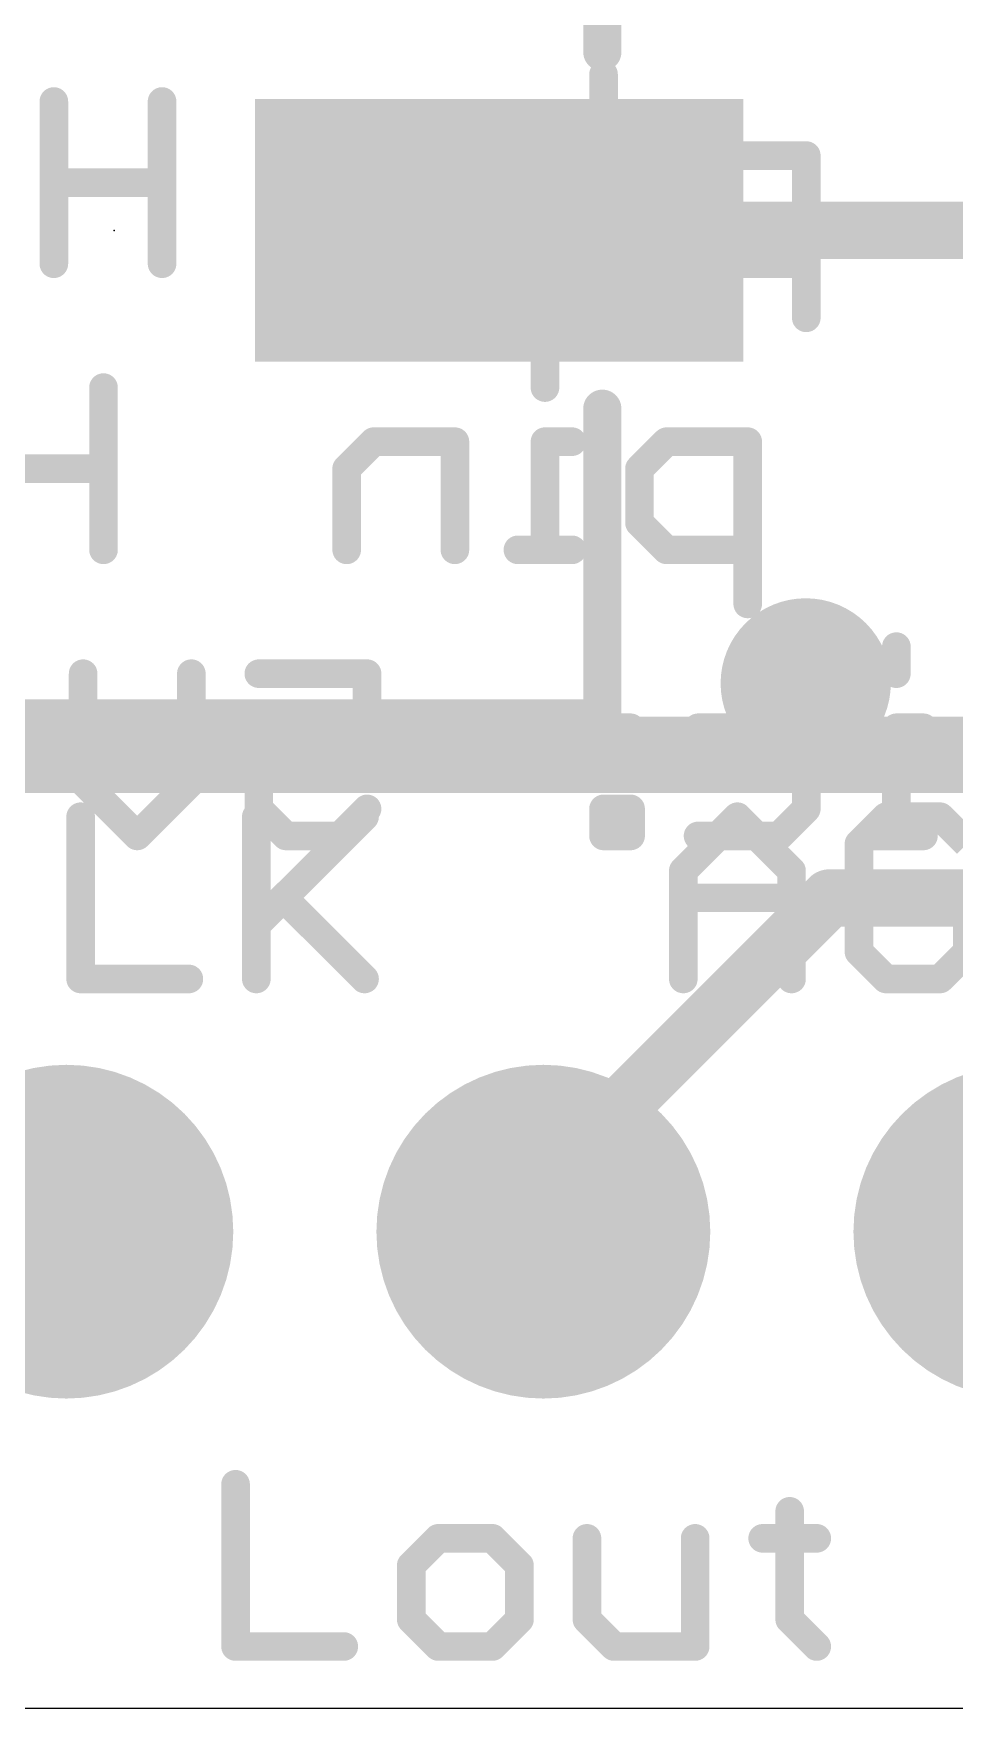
# Model space of a CAD drawing. Extents: x -0.1 to 38.3, y -0.1 to 25.5.
# Drawn here: x 20.15 to 25.05, y 0 to 8.92 of the extents above; entities that cross this region are included whole.
import ezdxf

# ---------------------------------------------------------------- set-up
doc = ezdxf.new("R2010")
doc.units = 0
for name, color, linetype in [('1', 12, 'CONTINUOUS'), ('16', 132, 'CONTINUOUS'), ('17', 110, 'CONTINUOUS'), ('18', 110, 'CONTINUOUS'), ('20', 53, 'CONTINUOUS'), ('21', 40, 'CONTINUOUS'), ('22', 6, 'CONTINUOUS'), ('23', 53, 'CONTINUOUS')]:
    doc.layers.add(name, color=color, linetype=linetype)

# ---------------------------------------------------------------- blocks, each defined once
blk = doc.blocks.new('RECT')
blk.add_solid([(-0.5, -0.5), (0.5, -0.5), (-0.5, 0.5), (0.5, 0.5)])
blk = doc.blocks.new('ROUNDP')
at = {"const_width": 0.5}
blk.add_lwpolyline([(0, -0.25, 1), (0, 0.25, 1), (0, -0.25)], format="xyb", dxfattribs=at)
blk = doc.blocks.new('ROUNDV')
at = {"const_width": 0.5}
blk.add_lwpolyline([(0, -0.25, 1), (0, 0.25, 1), (0, -0.25)], format="xyb", dxfattribs=at)

msp = doc.modelspace()

# ---------------------------------------------------------------- linework, layer by layer
at = {"layer": '1'}
for points, const_width in [([(22.624, 7.874), (25.466, 7.874)], 0.3048), ([(38.1, 5.08), (15.24, 5.08)], 0.4064), ([(22.86, 2.794), (24.384, 4.318)], 0.3048), ([(24.384, 4.318), (27.178, 4.318)], 0.3048), ([(22.86, 2.54), (22.86, 2.794)], 0.3048)]:
    msp.add_lwpolyline(points, dxfattribs=dict(at, const_width=const_width))
at = {"layer": '1', "const_width": 0.1524}
for points in [[(22.624, 7.9502, 1), (22.624, 7.7978)], [(24.384, 4.3942, 1), (24.384, 4.2418)], [(24.4379, 4.2641, 1), (24.3301, 4.3719)], [(22.9362, 2.794, 1), (22.7838, 2.794)], [(22.8061, 2.8479, 1), (22.9139, 2.7401)], [(22.7838, 2.54, 1), (22.9362, 2.54)]]:
    msp.add_lwpolyline(points, format="xyb", dxfattribs=at)
at = {"layer": '16'}
for points, const_width in [([(38.1, 5.08), (15.24, 5.08)], 0.4064), ([(19.05, 3.81), (20.32, 2.54)], 0.3048)]:
    msp.add_lwpolyline(points, dxfattribs=dict(at, const_width=const_width))
at = {"layer": '16', "const_width": 0.1524}
msp.add_lwpolyline([(20.2661, 2.4861, 1), (20.3739, 2.5939)], format="xyb", dxfattribs=at)
at = {"layer": '20'}
msp.add_line((35.56, 0), (2.54, 0), dxfattribs=at)
at = {"layer": '21'}
for points, const_width in [([(23.174, 10.474), (23.174, 8.824)], 0.2032), ([(23.174, 6.924), (23.174, 5.274)], 0.2032), ([(23.174, 5.274), (19.324, 5.274)], 0.2032), ([(20.3962, 4.7505), (20.3962, 3.8862)], 0.1524), ([(21.3317, 4.7505), (21.3317, 3.8862)], 0.1524), ([(21.3317, 4.1743), (21.9079, 4.7505)], 0.1524), ([(23.6052, 4.4624), (23.8933, 4.7505)], 0.1524), ([(23.8933, 4.7505), (24.1814, 4.4624)], 0.1524), ([(24.6847, 4.7505), (24.5407, 4.6065)], 0.1524), ([(24.9729, 4.7505), (24.6847, 4.7505)], 0.1524), ([(25.1169, 4.6065), (24.9729, 4.7505)], 0.1524), ([(24.5407, 4.6065), (24.5407, 4.0303)], 0.1524), ([(23.6052, 3.8862), (23.6052, 4.4624)], 0.1524), ([(24.1814, 4.4624), (24.1814, 3.8862)], 0.1524), ([(21.4758, 4.3184), (21.9079, 3.8862)], 0.1524), ([(23.6052, 4.3184), (24.1814, 4.3184)], 0.1524), ([(25.1169, 4.3184), (24.8288, 4.3184)], 0.1524), ([(25.1169, 4.0303), (25.1169, 4.3184)], 0.1524), ([(24.5407, 4.0303), (24.6847, 3.8862)], 0.1524), ([(24.9729, 3.8862), (25.1169, 4.0303)], 0.1524), ([(20.3962, 3.8862), (20.9724, 3.8862)], 0.1524), ([(24.6847, 3.8862), (24.9729, 3.8862)], 0.1524), ([(21.2211, 1.1945), (21.2211, 0.3302)], 0.1524), ([(24.1717, 1.0505), (24.1717, 0.4743)], 0.1524), ([(22.3007, 0.9064), (22.1566, 0.7624)], 0.1524), ([(22.5888, 0.9064), (22.3007, 0.9064)], 0.1524), ([(22.7328, 0.7624), (22.5888, 0.9064)], 0.1524), ([(23.0921, 0.9064), (23.0921, 0.4743)], 0.1524), ([(23.6683, 0.3302), (23.6683, 0.9064)], 0.1524), ([(24.0276, 0.9064), (24.3158, 0.9064)], 0.1524), ([(22.1566, 0.7624), (22.1566, 0.4743)], 0.1524), ([(22.7328, 0.4743), (22.7328, 0.7624)], 0.1524), ([(22.1566, 0.4743), (22.3007, 0.3302)], 0.1524), ([(22.5888, 0.3302), (22.7328, 0.4743)], 0.1524), ([(23.0921, 0.4743), (23.2362, 0.3302)], 0.1524), ([(24.1717, 0.4743), (24.3158, 0.3302)], 0.1524), ([(21.2211, 0.3302), (21.7973, 0.3302)], 0.1524), ([(22.3007, 0.3302), (22.5888, 0.3302)], 0.1524), ([(23.2362, 0.3302), (23.6683, 0.3302)], 0.1524)]:
    msp.add_lwpolyline(points, dxfattribs=dict(at, const_width=const_width))
for points, const_width in [([(23.1232, 8.824, 1), (23.2248, 8.824)], 0.1016), ([(23.2248, 6.924, 1), (23.1232, 6.924)], 0.1016), ([(23.174, 5.2232, 1), (23.174, 5.3248)], 0.1016), ([(23.1232, 5.274, 1), (23.2248, 5.274)], 0.1016), ([(20.4343, 4.7505, 1), (20.3581, 4.7505)], 0.0762), ([(21.3698, 4.7505, 1), (21.2936, 4.7505)], 0.0762), ([(21.9349, 4.7236, 1), (21.881, 4.7775)], 0.0762), ([(23.9202, 4.7775, 1), (23.8663, 4.7236)], 0.0762), ([(23.9202, 4.7236, 1), (23.8663, 4.7775)], 0.0762), ([(24.6847, 4.7886, 1), (24.6847, 4.7124)], 0.0762), ([(24.7117, 4.7236, 1), (24.6578, 4.7775)], 0.0762), ([(24.9998, 4.7775, 1), (24.9459, 4.7236)], 0.0762), ([(24.9729, 4.7124, 1), (24.9729, 4.7886)], 0.0762), ([(24.5137, 4.6334, 1), (24.5676, 4.5795)], 0.0762), ([(24.5788, 4.6065, 1), (24.5026, 4.6065)], 0.0762), ([(23.5782, 4.4894, 1), (23.6321, 4.4355)], 0.0762), ([(23.6433, 4.4624, 1), (23.5671, 4.4624)], 0.0762), ([(24.2195, 4.4624, 1), (24.1433, 4.4624)], 0.0762), ([(24.1544, 4.4355, 1), (24.2083, 4.4894)], 0.0762), ([(21.5027, 4.3453, 1), (21.4488, 4.2914)], 0.0762), ([(23.6052, 4.3565, 1), (23.6052, 4.2803)], 0.0762), ([(24.1814, 4.2803, 1), (24.1814, 4.3565)], 0.0762), ([(24.8288, 4.3565, 1), (24.8288, 4.2803)], 0.0762), ([(25.155, 4.3184, 1), (25.0788, 4.3184)], 0.0762), ([(21.3048, 4.2013, 1), (21.3587, 4.1474)], 0.0762), ([(24.5676, 4.0572, 1), (24.5137, 4.0033)], 0.0762), ([(24.5026, 4.0303, 1), (24.5788, 4.0303)], 0.0762), ([(25.0788, 4.0303, 1), (25.155, 4.0303)], 0.0762), ([(20.3962, 3.9243, 1), (20.3962, 3.8481)], 0.0762), ([(20.9724, 3.8481, 1), (20.9724, 3.9243)], 0.0762), ([(21.881, 3.8593, 1), (21.9349, 3.9131)], 0.0762), ([(24.6847, 3.9243, 1), (24.6847, 3.8481)], 0.0762), ([(24.6578, 3.8593, 1), (24.7117, 3.9131)], 0.0762), ([(24.9459, 3.9131, 1), (24.9998, 3.8593)], 0.0762), ([(24.9729, 3.8481, 1), (24.9729, 3.9243)], 0.0762), ([(20.3581, 3.8862, 1), (20.4343, 3.8862)], 0.0762), ([(21.2936, 3.8862, 1), (21.3698, 3.8862)], 0.0762), ([(23.5671, 3.8862, 1), (23.6433, 3.8862)], 0.0762), ([(24.1433, 3.8862, 1), (24.2195, 3.8862)], 0.0762), ([(21.2592, 1.1945, 1), (21.183, 1.1945)], 0.0762), ([(24.2098, 1.0505, 1), (24.1336, 1.0505)], 0.0762), ([(22.3007, 0.9445, 1), (22.3007, 0.8683)], 0.0762), ([(22.3276, 0.8795, 1), (22.2737, 0.9334)], 0.0762), ([(22.6157, 0.9334, 1), (22.5618, 0.8795)], 0.0762), ([(22.5888, 0.8683, 1), (22.5888, 0.9445)], 0.0762), ([(23.1302, 0.9064, 1), (23.054, 0.9064)], 0.0762), ([(23.7064, 0.9064, 1), (23.6302, 0.9064)], 0.0762), ([(24.0276, 0.9445, 1), (24.0276, 0.8683)], 0.0762), ([(24.3158, 0.8683, 1), (24.3158, 0.9445)], 0.0762), ([(22.1947, 0.7624, 1), (22.1185, 0.7624)], 0.0762), ([(22.1297, 0.7893, 1), (22.1835, 0.7354)], 0.0762), ([(22.7709, 0.7624, 1), (22.6947, 0.7624)], 0.0762), ([(22.7059, 0.7354, 1), (22.7598, 0.7893)], 0.0762), ([(22.1835, 0.5012, 1), (22.1297, 0.4473)], 0.0762), ([(22.7598, 0.4473, 1), (22.7059, 0.5012)], 0.0762), ([(23.1191, 0.5012, 1), (23.0652, 0.4473)], 0.0762), ([(24.1986, 0.5012, 1), (24.1448, 0.4473)], 0.0762), ([(22.1185, 0.4743, 1), (22.1947, 0.4743)], 0.0762), ([(22.6947, 0.4743, 1), (22.7709, 0.4743)], 0.0762), ([(23.054, 0.4743, 1), (23.1302, 0.4743)], 0.0762), ([(24.1336, 0.4743, 1), (24.2098, 0.4743)], 0.0762), ([(21.2211, 0.3683, 1), (21.2211, 0.2921)], 0.0762), ([(21.183, 0.3302, 1), (21.2592, 0.3302)], 0.0762), ([(21.7973, 0.2921, 1), (21.7973, 0.3683)], 0.0762), ([(22.3007, 0.3683, 1), (22.3007, 0.2921)], 0.0762), ([(22.2737, 0.3033, 1), (22.3276, 0.3571)], 0.0762), ([(22.5618, 0.3571, 1), (22.6157, 0.3033)], 0.0762), ([(22.5888, 0.2921, 1), (22.5888, 0.3683)], 0.0762), ([(23.2362, 0.3683, 1), (23.2362, 0.2921)], 0.0762), ([(23.2092, 0.3033, 1), (23.2631, 0.3571)], 0.0762), ([(23.6302, 0.3302, 1), (23.7064, 0.3302)], 0.0762), ([(23.6683, 0.2921, 1), (23.6683, 0.3683)], 0.0762), ([(24.2888, 0.3033, 1), (24.3427, 0.3571)], 0.0762)]:
    msp.add_lwpolyline(points, format="xyb", dxfattribs=dict(at, const_width=const_width))
at = {"layer": '22', "const_width": 0.1524}
for points in [[(23.1805, 8.7046), (23.1805, 8.5605)], [(20.2536, 8.5605), (20.2536, 7.6962)], [(20.8298, 7.6962), (20.8298, 8.5605)], [(22.2687, 8.2724), (22.1246, 8.1284)], [(22.7009, 8.2724), (22.2687, 8.2724)], [(22.7009, 7.6962), (22.7009, 8.2724)], [(23.3245, 8.2724), (23.1805, 8.2724)], [(23.1805, 8.2724), (23.1805, 7.6962)], [(23.8279, 8.2724), (23.6838, 8.1284)], [(24.26, 8.2724), (23.8279, 8.2724)], [(24.26, 7.4081), (24.26, 8.2724)], [(20.8298, 8.1284), (20.2536, 8.1284)], [(22.1246, 8.1284), (22.1246, 7.6962)], [(23.6838, 8.1284), (23.6838, 7.8403)], [(23.6838, 7.8403), (23.8279, 7.6962)], [(23.3245, 7.6962), (23.0364, 7.6962)], [(23.8279, 7.6962), (24.26, 7.6962)], [(22.8686, 7.1806), (22.8686, 7.0365)], [(20.518, 6.1722), (20.518, 7.0365)], [(21.9568, 6.7484), (21.8128, 6.6044)], [(22.389, 6.7484), (21.9568, 6.7484)], [(22.389, 6.1722), (22.389, 6.7484)], [(23.0127, 6.7484), (22.8686, 6.7484)], [(22.8686, 6.7484), (22.8686, 6.1722)], [(23.516, 6.7484), (23.372, 6.6044)], [(23.9482, 6.7484), (23.516, 6.7484)], [(23.9482, 5.8841), (23.9482, 6.7484)], [(20.518, 6.6044), (19.9417, 6.6044)], [(21.8128, 6.6044), (21.8128, 6.1722)], [(23.372, 6.6044), (23.372, 6.3163)], [(23.372, 6.3163), (23.516, 6.1722)], [(23.0127, 6.1722), (22.7246, 6.1722)], [(23.516, 6.1722), (23.9482, 6.1722)], [(24.7397, 5.6566), (24.7397, 5.5125)], [(20.4095, 4.9363), (20.4095, 5.5125)], [(20.9857, 5.5125), (20.9857, 4.9363)], [(21.345, 5.5125), (21.9213, 5.5125)], [(21.9213, 5.5125), (21.9213, 5.0804)], [(21.4891, 5.2244), (21.345, 5.0804)], [(21.6331, 5.2244), (21.4891, 5.2244)], [(21.9213, 5.0804), (21.6331, 5.2244)], [(23.3245, 5.2244), (23.1805, 5.2244)], [(23.1805, 5.2244), (23.1805, 5.0804)], [(23.3245, 5.0804), (23.3245, 5.2244)], [(23.6838, 5.2244), (24.116, 5.2244)], [(24.116, 5.2244), (24.26, 5.0804)], [(24.8837, 5.2244), (24.7397, 5.2244)], [(24.7397, 5.2244), (24.7397, 4.6482)], [(21.345, 5.0804), (21.345, 4.7923)], [(23.1805, 5.0804), (23.3245, 5.0804)], [(24.26, 5.0804), (24.26, 4.7923)], [(20.6976, 4.6482), (20.4095, 4.9363)], [(20.9857, 4.9363), (20.6976, 4.6482)], [(21.345, 4.7923), (21.4891, 4.6482)], [(21.7772, 4.6482), (21.9213, 4.7923)], [(23.3245, 4.7923), (23.1805, 4.7923)], [(23.1805, 4.7923), (23.1805, 4.6482)], [(23.3245, 4.6482), (23.3245, 4.7923)], [(24.26, 4.7923), (24.116, 4.6482)], [(21.4891, 4.6482), (21.7772, 4.6482)], [(23.1805, 4.6482), (23.3245, 4.6482)], [(24.116, 4.6482), (23.6838, 4.6482)], [(24.8837, 4.6482), (24.5956, 4.6482)]]:
    msp.add_lwpolyline(points, dxfattribs=at)
at = {"layer": '22', "const_width": 0.0762}
for points in [[(23.2186, 8.7046, 1), (23.1424, 8.7046)], [(20.2917, 8.5605, 1), (20.2155, 8.5605)], [(20.8679, 8.5605, 1), (20.7917, 8.5605)], [(23.1424, 8.5605, 1), (23.2186, 8.5605)], [(22.2687, 8.3105, 1), (22.2687, 8.2343)], [(22.2956, 8.2455, 1), (22.2417, 8.2994)], [(22.739, 8.2724, 1), (22.6628, 8.2724)], [(22.7009, 8.2343, 1), (22.7009, 8.3105)], [(23.1805, 8.3105, 1), (23.1805, 8.2343)], [(23.2186, 8.2724, 1), (23.1424, 8.2724)], [(23.3245, 8.2343, 1), (23.3245, 8.3105)], [(23.8279, 8.3105, 1), (23.8279, 8.2343)], [(23.8548, 8.2455, 1), (23.8009, 8.2994)], [(24.2981, 8.2724, 1), (24.2219, 8.2724)], [(24.26, 8.2343, 1), (24.26, 8.3105)], [(20.2536, 8.1665, 1), (20.2536, 8.0903)], [(20.8298, 8.0903, 1), (20.8298, 8.1665)], [(22.1627, 8.1284, 1), (22.0865, 8.1284)], [(22.0977, 8.1553, 1), (22.1516, 8.1014)], [(23.7219, 8.1284, 1), (23.6457, 8.1284)], [(23.6569, 8.1553, 1), (23.7108, 8.1014)], [(23.7108, 7.8672, 1), (23.6569, 7.8133)], [(23.6457, 7.8403, 1), (23.7219, 7.8403)], [(23.0364, 7.7343, 1), (23.0364, 7.6581)], [(23.3245, 7.6581, 1), (23.3245, 7.7343)], [(23.8279, 7.7343, 1), (23.8279, 7.6581)], [(24.26, 7.6581, 1), (24.26, 7.7343)], [(20.2155, 7.6962, 1), (20.2917, 7.6962)], [(20.7917, 7.6962, 1), (20.8679, 7.6962)], [(22.0865, 7.6962, 1), (22.1627, 7.6962)], [(22.6628, 7.6962, 1), (22.739, 7.6962)], [(23.1424, 7.6962, 1), (23.2186, 7.6962)], [(23.8009, 7.6693, 1), (23.8548, 7.7231)], [(24.2219, 7.4081, 1), (24.2981, 7.4081)], [(22.9067, 7.1806, 1), (22.8305, 7.1806)], [(20.5561, 7.0365, 1), (20.4799, 7.0365)], [(22.8305, 7.0365, 1), (22.9067, 7.0365)], [(21.9568, 6.7865, 1), (21.9568, 6.7103)], [(21.9838, 6.7215, 1), (21.9299, 6.7754)], [(22.4271, 6.7484, 1), (22.3509, 6.7484)], [(22.389, 6.7103, 1), (22.389, 6.7865)], [(22.8686, 6.7865, 1), (22.8686, 6.7103)], [(22.9067, 6.7484, 1), (22.8305, 6.7484)], [(23.0127, 6.7103, 1), (23.0127, 6.7865)], [(23.516, 6.7865, 1), (23.516, 6.7103)], [(23.543, 6.7215, 1), (23.4891, 6.7754)], [(23.9863, 6.7484, 1), (23.9101, 6.7484)], [(23.9482, 6.7103, 1), (23.9482, 6.7865)], [(20.518, 6.5663, 1), (20.518, 6.6425)], [(21.7858, 6.6313, 1), (21.8397, 6.5774)], [(21.8509, 6.6044, 1), (21.7747, 6.6044)], [(23.345, 6.6313, 1), (23.3989, 6.5774)], [(23.4101, 6.6044, 1), (23.3339, 6.6044)], [(23.3989, 6.3432, 1), (23.345, 6.2893)], [(23.3339, 6.3163, 1), (23.4101, 6.3163)], [(22.7246, 6.2103, 1), (22.7246, 6.1341)], [(23.0127, 6.1341, 1), (23.0127, 6.2103)], [(23.516, 6.2103, 1), (23.516, 6.1341)], [(23.9482, 6.1341, 1), (23.9482, 6.2103)], [(20.4799, 6.1722, 1), (20.5561, 6.1722)], [(21.7747, 6.1722, 1), (21.8509, 6.1722)], [(22.3509, 6.1722, 1), (22.4271, 6.1722)], [(22.8305, 6.1722, 1), (22.9067, 6.1722)], [(23.4891, 6.1453, 1), (23.543, 6.1991)], [(23.9101, 5.8841, 1), (23.9863, 5.8841)], [(24.7778, 5.6566, 1), (24.7016, 5.6566)], [(20.4476, 5.5125, 1), (20.3714, 5.5125)], [(21.0238, 5.5125, 1), (20.9476, 5.5125)], [(21.345, 5.5506, 1), (21.345, 5.4744)], [(21.9594, 5.5125, 1), (21.8832, 5.5125)], [(21.9213, 5.4744, 1), (21.9213, 5.5506)], [(24.7016, 5.5125, 1), (24.7778, 5.5125)], [(21.4891, 5.2625, 1), (21.4891, 5.1863)], [(21.516, 5.1975, 1), (21.4621, 5.2514)], [(21.6502, 5.2585, 1), (21.6161, 5.1903)], [(21.6331, 5.1863, 1), (21.6331, 5.2625)], [(23.1805, 5.2625, 1), (23.1805, 5.1863)], [(23.2186, 5.2244, 1), (23.1424, 5.2244)], [(23.3626, 5.2244, 1), (23.2864, 5.2244)], [(23.3245, 5.1863, 1), (23.3245, 5.2625)], [(23.6838, 5.2625, 1), (23.6838, 5.1863)], [(24.1429, 5.2514, 1), (24.089, 5.1975)], [(24.116, 5.1863, 1), (24.116, 5.2625)], [(24.7397, 5.2625, 1), (24.7397, 5.1863)], [(24.7778, 5.2244, 1), (24.7016, 5.2244)], [(24.8837, 5.1863, 1), (24.8837, 5.2625)], [(21.3831, 5.0804, 1), (21.3069, 5.0804)], [(21.3181, 5.1073, 1), (21.372, 5.0534)], [(21.8832, 5.0804, 1), (21.9594, 5.0804)], [(21.9042, 5.0463, 1), (21.9383, 5.1144)], [(23.1805, 5.1185, 1), (23.1805, 5.0423)], [(23.1424, 5.0804, 1), (23.2186, 5.0804)], [(23.2864, 5.0804, 1), (23.3626, 5.0804)], [(23.3245, 5.0423, 1), (23.3245, 5.1185)], [(24.2981, 5.0804, 1), (24.2219, 5.0804)], [(24.2331, 5.0534, 1), (24.287, 5.1073)], [(20.4364, 4.9633, 1), (20.3826, 4.9094)], [(21.0127, 4.9094, 1), (20.9588, 4.9633)], [(20.3714, 4.9363, 1), (20.4476, 4.9363)], [(20.9476, 4.9363, 1), (21.0238, 4.9363)], [(21.372, 4.8192, 1), (21.3181, 4.7653)], [(21.3069, 4.7923, 1), (21.3831, 4.7923)], [(21.9482, 4.7653, 1), (21.8943, 4.8192)], [(23.1805, 4.8304, 1), (23.1805, 4.7542)], [(23.2186, 4.7923, 1), (23.1424, 4.7923)], [(23.3626, 4.7923, 1), (23.2864, 4.7923)], [(23.3245, 4.7542, 1), (23.3245, 4.8304)], [(24.2219, 4.7923, 1), (24.2981, 4.7923)], [(24.287, 4.7653, 1), (24.2331, 4.8192)], [(20.6707, 4.6751, 1), (20.7246, 4.6213)], [(20.6707, 4.6213, 1), (20.7246, 4.6751)], [(21.4891, 4.6863, 1), (21.4891, 4.6101)], [(21.4621, 4.6213, 1), (21.516, 4.6751)], [(21.7503, 4.6751, 1), (21.8041, 4.6213)], [(21.7772, 4.6101, 1), (21.7772, 4.6863)], [(23.1805, 4.6863, 1), (23.1805, 4.6101)], [(23.1424, 4.6482, 1), (23.2186, 4.6482)], [(23.2864, 4.6482, 1), (23.3626, 4.6482)], [(23.3245, 4.6101, 1), (23.3245, 4.6863)], [(23.6838, 4.6863, 1), (23.6838, 4.6101)], [(24.089, 4.6751, 1), (24.1429, 4.6213)], [(24.116, 4.6101, 1), (24.116, 4.6863)], [(24.5956, 4.6863, 1), (24.5956, 4.6101)], [(24.7016, 4.6482, 1), (24.7778, 4.6482)], [(24.8837, 4.6101, 1), (24.8837, 4.6863)]]:
    msp.add_lwpolyline(points, format="xyb", dxfattribs=at)
at = {"layer": '23'}
msp.add_point((20.574, 7.874), dxfattribs=at)

# ---------------------------------------------------------------- block references
at = {"layer": '1', "xscale": 2.6, "yscale": 1.4, "rotation": 180}
msp.add_blockref('RECT', (22.624, 7.874), dxfattribs=at)
at = {"layer": '17', "xscale": 1.778, "yscale": 1.778, "rotation": 90}
for p in [(20.32, 2.54), (20.32, 2.54), (22.86, 2.54), (22.86, 2.54), (25.4, 2.54), (25.4, 2.54)]:
    msp.add_blockref('ROUNDP', p, dxfattribs=at)
at = {"layer": '18', "xscale": 0.9064, "yscale": 0.9064}
msp.add_blockref('ROUNDV', (24.257, 5.461), dxfattribs=at)
msp.add_blockref('ROUNDV', (24.257, 5.461), dxfattribs=at)

doc.saveas('drawing.dxf')
